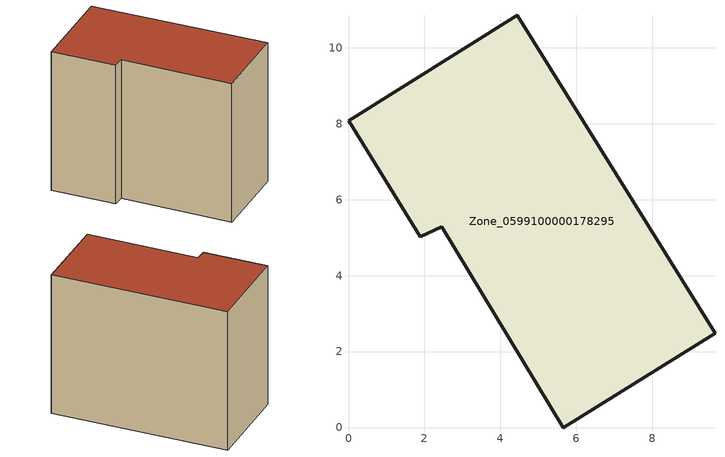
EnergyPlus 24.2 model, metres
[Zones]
Zone_0599100000178295
 floor ground (C_G): 5.65,0 2.45,5.29 1.89,5.02 0,8.08 4.45,10.85 9.65,2.48 z0
 wall outside (C_F): 2.45,5.29 5.65,0 9.65,2.48 4.45,10.85 0,8.08 1.89,5.02 2.45,5.29 z0:8.13
 roof outside (C_R): 0,8.08 1.89,5.02 2.45,5.29 5.65,0 9.65,2.48 4.45,10.85 z8.13
[BUILDING]
Pand.0599100000178295: North Axis=0; Terrain=City; Loads Convergence Tolerance Value=0.04; Temperature Convergence Tolerance Value=0.4; Solar Distribution=FullExterior; Maximum Number of Warmup Days=25; Minimum Number of Warmup Days=1
[Site:Location]
Rotterdam.The.Hague.AP_ZH_NLD Design_Conditions: Latitude=51.96; Longitude=4.45; Time Zone=1; Elevation=-4.5
[SITE:GROUNDTEMPERATURE:BUILDINGSURFACE]
18, 18, 18, 18, 18, 18, 18, 18, 18, 18, 18, 18
[MATERIAL] Thermal Absorptance=0.9; Solar Absorptance=0.7; Visible Absorptance=0.7
Name | Roughness | Thickness | Conductivity | Density | Specific Heat
G.TI.1975-1991 | MediumSmooth | 0.15 | 0.288461 | 540 | 1210
F.TI.1975-1991 | Rough | 0.3 | 0.230769 | 1920 | 840
R.TI.1975-1991 | MediumRough | 0.2 | 0.153846 | 1500 | 1000
[CONSTRUCTION]
C_G: G.TI.1975-1991
C_F: F.TI.1975-1991
C_R: R.TI.1975-1991
[ZONE]
Zone_0599100000178295: Type=1; Multiplier=1; Ceiling Height=Autocalculate; Volume=Autocalculate; Floor Area=autocalculate; Part of Total Floor Area=Yes
[ZONEINFILTRATION:DESIGNFLOWRATE]
Infil_Zone_0599100000178295: Zone or ZoneList or Space or SpaceList=Zone_0599100000178295; Schedule=AlwaysOn; Design Flow Rate Calculation Method=Flow/Area; Flow Rate per Floor Area=0.003; Constant Term Coefficient=1; Temperature Term Coefficient=0; Velocity Term Coefficient=0; Velocity Squared Term Coefficient=0
[HVACTEMPLATE:ZONE:IDEALLOADSAIRSYSTEM]
Zone_0599100000178295: Maximum Heating Supply Air Temperature=50; Minimum Cooling Supply Air Temperature=13; Maximum Heating Supply Air Humidity Ratio=0.0156; Minimum Cooling Supply Air Humidity Ratio=0.0077; Heating Limit=NoLimit; Cooling Limit=NoLimit; Dehumidification Control Type=ConstantSensibleHeatRatio; Cooling Sensible Heat Ratio=0.7; Dehumidification Setpoint=60; Humidification Control Type=None; Humidification Setpoint=30; Outdoor Air Method=None; Outdoor Air Flow Rate per Person=0.00944; Outdoor Air Flow Rate per Zone Floor Area=0; Outdoor Air Flow Rate per Zone=0; Demand Controlled Ventilation Type=None; Outdoor Air Economizer Type=NoEconomizer; Heat Recovery Type=None; Sensible Heat Recovery Effectiveness=0.7; Latent Heat Recovery Effectiveness=0.65
[ZONECONTROL:THERMOSTAT]
ThermostatControl_Zone_0599100000178295: Zone or ZoneList=Zone_0599100000178295; Control Type Schedule=DualSetpointControlType; Control 1=Thermostat_Zone_0599100000178295; Temperature Difference Between Cutout And Setpoint=0
[THERMOSTATSETPOINT:DUALSETPOINT]
Thermostat_Zone_0599100000178295: Heating Setpoint Temperature Schedule=HeatingSetpoint_Zone_0599100000178295; Cooling Setpoint Temperature Schedule=CoolingSetpoint_Zone_0599100000178295
[SCHEDULE:COMPACT]
HeatingSetpoint_Zone_0599100000178295: Through: 12/31, For: AllDays, Until: 24:00, 21
CoolingSetpoint_Zone_0599100000178295: Through: 12/31, For: AllDays, Until: 24:00, 24
DualSetpointControlType: Through: 12/31, For: AllDays, Until: 24:00, 4
AlwaysOn: Through: 12/31, For: AllDays, Until: 24:00, 1
